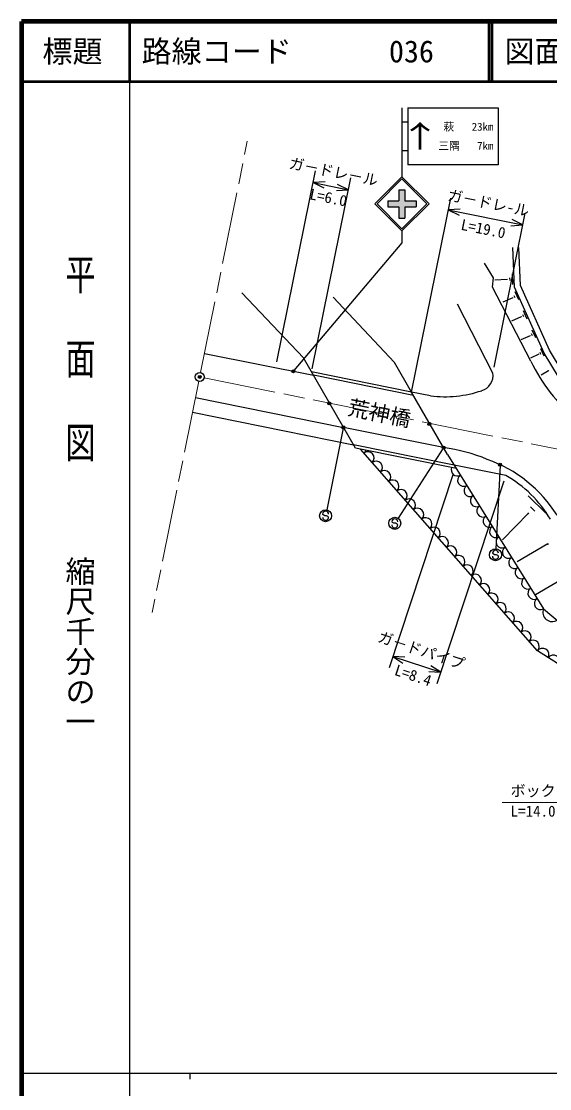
# Model space of a CAD drawing. Units: millimetres, scale not verified. Extents: x 40000 to 680000, y 20000 to 380000.
# Drawn here: x 40000 to 127876, y 202409 to 380000 of the extents above; entities that cross this region are included whole.
import ezdxf
from ezdxf.enums import TextEntityAlignment as Align

# ---------------------------------------------------------------- set-up
doc = ezdxf.new("R2010")
doc.units = ezdxf.units.MM
doc.header["$LTSCALE"] = 1000
doc.header["$PDMODE"] = 32
doc.header["$PDSIZE"] = 500
doc.linetypes.add('CHAIN', pattern=[18.5, 12, -1.5, 3.5, -1.5])
for name, color, linetype, lineweight in [('S-BGD', 7, 'Continuous', 25), ('S-BMK', 2, 'CHAIN', 13), ('S-BMK-SRVR', 3, 'Continuous', 25), ('S-STR-HTXT', 7, 'Continuous', 13), ('S-STR-STRC', 7, 'Continuous', 25), ('S-TTL', 2, 'Continuous', 140), ('S-TTL-BAND', 7, 'Continuous', 25), ('S-TTL-LINE', 7, 'Continuous', 50)]:
    doc.layers.add(name, color=color, linetype=linetype, lineweight=lineweight)
doc.layers.add('S-OTRS', color=6, linetype='Continuous')
doc.layers.add('S-TTL-TXT', color=7, linetype='Continuous')
doc.styles.add('@ＭＳ ゴシック', font='')
doc.styles.add('ＭＳ ゴシック', font='')
doc.styles.get('@ＭＳ ゴシック').set_extended_font_data('@MS Gothic')
doc.styles.get('ＭＳ ゴシック').set_extended_font_data('MS Gothic')

msp = doc.modelspace()

# ---------------------------------------------------------------- hatches: boundary and pattern name
at = {"layer": 'S-STR-STRC'}
msp.add_hatch(color=256, dxfattribs=at).paths.add_polyline_path([(100953, 350130), (102814, 350130), (102815, 351990), (103815, 351990), (103814, 350130), (105673, 350130), (105673, 349130), (103814, 349130), (103813, 347270), (102813, 347270), (102814, 349130), (100953, 349130)])

# ---------------------------------------------------------------- linework, layer by layer
at = {"layer": 'S-BGD'}
for p, q in [((122039, 335794), (121727, 342343)), ((123028, 336031), (122726, 342391)), ((118539, 337329), (117058, 339742)), ((121769, 336198), (121683, 338008)), ((118374, 335794), (118539, 337329)), ((124734, 323458), (118374, 335794)), ((120821, 337060), (118748, 336961)), ((120824, 337003), (120819, 337116)), ((121284, 336855), (121263, 337308)), ((126966, 324815), (122039, 335794)), ((127855, 325279), (123028, 336031)), ((76679, 334847), (86908, 323992)), ((91843, 334082), (102072, 323228)), ((121733, 334019), (120083, 333278)), ((121752, 333976), (121714, 334062)), ((122155, 334001), (122000, 334346)), ((122732, 333639), (122113, 335018)), ((118443, 321476), (112528, 332949)), ((123160, 330840), (121510, 330100)), ((123179, 330797), (123140, 330883)), ((123582, 330823), (123427, 331167)), ((124159, 330460), (123540, 331839)), ((125566, 327324), (124986, 328618)), ((124629, 327681), (123109, 326998)), ((124647, 327640), (124611, 327721)), ((125025, 327664), (124880, 327987)), ((126937, 324271), (126393, 325483)), ((132939, 316783), (127855, 325279)), ((70467, 324759), (88575, 321105)), ((95574, 308981), (86908, 323992)), ((104905, 318320), (102072, 323228)), ((126059, 324605), (124665, 323980)), ((126076, 324567), (126042, 324643)), ((126430, 324590), (126294, 324893)), ((132081, 316270), (126966, 324815)), ((104905, 318320), (88241, 321683)), ((127705, 321854), (126484, 321124)), ((127725, 321820), (127684, 321889)), ((105239, 317743), (88575, 321105)), ((110905, 307928), (104905, 318320)), ((108072, 317681), (104905, 318320)), ((68984, 317407), (93575, 312445)), ((68489, 314957), (95241, 309559)), ((110239, 309083), (93575, 312445)), ((111992, 306179), (95241, 309559)), ((112354, 305595), (95574, 308981)), ((125831, 275233), (96412, 308812)), ((110905, 307928), (126856, 282253)), ((120565, 304449), (111992, 306179)), ((124306, 301052), (127250, 298174)), ((124690, 299236), (125426, 298517)), ((124339, 298141), (120018, 293720)), ((124247, 298231), (124431, 298051)), ((127562, 293069), (122470, 290050)), ((127492, 293187), (127632, 292951)), ((130730, 287618), (125545, 284599)), ((126856, 282253), (131364, 278485)), ((138381, 267285), (125831, 275233))]:
    msp.add_line(p, q, dxfattribs=at)
for centre, radius, start, end in [((152447, 337116), 30896, 206.23688, 229.06413), ((115767, 321121), 2699, 287.60415, 7.55941), ((110377, 337269), 19723, 263.28997, 288.34231), ((106293, 280229), 29122, 67.35625, 82.2128), ((96270, 308911), 1043, 313.53623, 344.80433), ((97643, 307344), 1043, 313.53623, 128.90608), ((99017, 305776), 1043, 313.53623, 128.90608), ((112507, 305365), 1008, 157.36642, 301.42057), ((110018, 285844), 22542, 32.06838, 70.60113), ((100390, 304208), 1043, 313.53623, 128.90608), ((101763, 302640), 1043, 313.53623, 128.90608), ((113570, 303653), 1008, 122.27917, 301.42057), ((110667, 286926), 20125, 30.55973, 60.53863), ((103137, 301073), 1043, 313.53623, 128.90608), ((114633, 301941), 1008, 122.27917, 301.42057), ((104510, 299505), 1043, 313.53623, 128.90608), ((115697, 300230), 1008, 122.27917, 301.42057), ((105884, 297937), 1043, 313.53623, 128.90608), ((116760, 298518), 1008, 122.27917, 301.42057), ((107257, 296370), 1043, 313.53623, 128.90608), ((117824, 296806), 1008, 122.27917, 301.42057), ((108631, 294802), 1043, 313.53623, 128.90608), ((118887, 295094), 1008, 122.27917, 301.42057), ((110004, 293234), 1043, 313.53623, 128.90608), ((119950, 293383), 1008, 122.27917, 301.42057), ((111378, 291666), 1043, 313.53623, 128.90608), ((121014, 291671), 1008, 122.27917, 301.42057), ((112751, 290099), 1043, 313.53623, 128.90608), ((114125, 288531), 1043, 313.53623, 128.90608), ((122077, 289959), 1008, 122.27917, 301.42057), ((115498, 286963), 1043, 313.53623, 128.90608), ((123140, 288248), 1008, 122.27917, 301.42057), ((116872, 285396), 1043, 313.53623, 128.90608), ((124204, 286536), 1008, 122.27917, 301.42057), ((118245, 283828), 1043, 313.53623, 128.90608), ((125267, 284824), 1008, 122.27917, 301.42057), ((119618, 282260), 1043, 313.53623, 128.90608), ((126330, 283113), 1008, 122.27917, 301.42057), ((120992, 280692), 1043, 313.53623, 128.90608), ((128284, 281671), 1542, 157.81621, 302.40462), ((122365, 279125), 1043, 313.53623, 128.90608), ((123739, 277557), 1043, 313.53623, 128.90608), ((125112, 275989), 1043, 313.53623, 128.90608), ((126695, 274614), 1063, 330.9501, 144.3566), ((128487, 273478), 1063, 330.9501, 144.3566)]:
    msp.add_arc(centre, radius, start, end, dxfattribs=at)
at = {"layer": 'S-BMK'}
for p, q in [((69824, 321574), (77588, 360048)), ((69528, 320103), (61764, 281629)), ((70411, 320690), (166965, 301207))]:
    msp.add_line(p, q, dxfattribs=at)
at = {"layer": 'S-BMK-SRVR'}
msp.add_circle((69676, 320838), 750, dxfattribs=at)
msp.add_point((69676, 320838), dxfattribs=at)
at = {"layer": 'S-OTRS'}
for p in [(69676, 320838), (91227, 316415), (107879, 312996)]:
    msp.add_point(p, dxfattribs=at)
at = {"layer": 'S-STR-HTXT'}
msp.add_line((120000, 250000), (146000, 250000), dxfattribs=at)
at = {"layer": 'S-STR-STRC'}
for p, q in [((103313, 365630), (103313, 354130)), ((104313, 365630), (119313, 365630)), ((104313, 365630), (104313, 356130)), ((119313, 365630), (119313, 356130)), ((103313, 363255), (104313, 363255)), ((103313, 358505), (104313, 358505)), ((119313, 356130), (104313, 356130)), ((82499, 323352), (88910, 355125)), ((88380, 322165), (94792, 353938)), ((98813, 349630), (103313, 354130)), ((99167, 349630), (103313, 353777)), ((107813, 349630), (103313, 354130)), ((107460, 349630), (103315, 353775)), ((90511, 353290), (88515, 353165)), ((88515, 353165), (94396, 351978)), ((88515, 353165), (90306, 352275)), ((92400, 351853), (94396, 351978)), ((94396, 351978), (92605, 352867)), ((102815, 351990), (102814, 350130)), ((102815, 351990), (103815, 351990)), ((103815, 351990), (103814, 350130)), ((100953, 350130), (100953, 349130)), ((100953, 350130), (102814, 350130)), ((103814, 350130), (105673, 350130)), ((104905, 318320), (111416, 350584)), ((105673, 350130), (105673, 349130)), ((98813, 349630), (103313, 345130)), ((99167, 349630), (103313, 345484)), ((100953, 349130), (102814, 349130)), ((102814, 349130), (102813, 347270)), ((103313, 345130), (107813, 349630)), ((103313, 345483), (107460, 349630)), ((103814, 349130), (103813, 347270)), ((103814, 349130), (105673, 349130)), ((113016, 348749), (111020, 348623)), ((111020, 348623), (123416, 346122)), ((111020, 348623), (112811, 347734)), ((118641, 322456), (123812, 348083)), ((102813, 347270), (103813, 347270)), ((123416, 346122), (121625, 347012)), ((103313, 345130), (103313, 343130)), ((121420, 345997), (123416, 346122)), ((103313, 343130), (85339, 321892)), ((93545, 312298), (90805, 298722)), ((110157, 308957), (102653, 297316)), ((119631, 306080), (118917, 292249)), ((111801, 304694), (101159, 272418)), ((120252, 303499), (109136, 269787)), ((90212, 297882), (90113, 298000)), ((90457, 297743), (90212, 297882)), ((90758, 297741), (90457, 297743)), ((91003, 297629), (90758, 297741)), ((91109, 297493), (91003, 297629)), ((101716, 296616), (101617, 296734)), ((101961, 296477), (101716, 296616)), ((102262, 296474), (101961, 296477)), ((102507, 296362), (102262, 296474)), ((102613, 296226), (102507, 296362)), ((118471, 291390), (118371, 291509)), ((118715, 291251), (118471, 291390)), ((119016, 291249), (118715, 291251)), ((119261, 291137), (119016, 291249)), ((119367, 291001), (119261, 291137)), ((101785, 274317), (109763, 271687)), ((103782, 274204), (101785, 274317)), ((101785, 274317), (103458, 273221)), ((107766, 271800), (109763, 271687)), ((109763, 271687), (108090, 272783))]:
    msp.add_line(p, q, dxfattribs=at)
for centre, radius in [((85242, 321778), 150), ((85242, 321778), 120), ((85242, 321778), 90), ((85242, 321778), 60), ((85242, 321778), 30), ((93575, 312445), 150), ((93575, 312445), 120), ((93575, 312445), 90), ((93575, 312445), 60), ((93575, 312445), 30), ((110239, 309083), 150), ((110239, 309083), 120), ((110239, 309083), 90), ((110239, 309083), 60), ((110239, 309083), 30), ((119638, 306230), 150), ((119638, 306230), 120), ((119638, 306230), 90), ((119638, 306230), 60), ((119638, 306230), 30), ((90608, 297742), 1000), ((102111, 296475), 1000), ((118866, 291250), 1000)]:
    msp.add_circle(centre, radius, dxfattribs=at)
for centre, start, end in [((90613, 297996), 359.55488, 179.55488), ((90609, 297496), 179.55488, 359.55488), ((102117, 296730), 359.55488, 179.55488), ((102113, 296230), 179.55488, 359.55488), ((118871, 291505), 359.55488, 179.55488), ((118867, 291005), 179.55488, 359.55488)]:
    msp.add_arc(centre, 500, start, end, dxfattribs=at)
for p in [(85242, 321778), (93575, 312445), (110239, 309083), (119638, 306230)]:
    msp.add_point(p, dxfattribs=at)
at = {"layer": 'S-TTL'}
for p, q in [((40000, 380000), (40000, 20000)), ((680000, 380000), (40000, 380000))]:
    msp.add_line(p, q, dxfattribs=at)
at = {"layer": 'S-TTL-BAND'}
for p, q in [((58000, 370000), (58000, 20000)), ((40000, 205000), (579000, 205000)), ((68000, 205000), (68000, 204000))]:
    msp.add_line(p, q, dxfattribs=at)
at = {"layer": 'S-TTL-LINE'}
for p, q in [((58000, 380000), (58000, 370000)), ((117750, 380000), (117750, 370000)), ((118250, 380000), (118250, 370000)), ((40000, 370000), (680000, 370000))]:
    msp.add_line(p, q, dxfattribs=at)

# ---------------------------------------------------------------- texts
at = {"layer": 'S-BGD', "style": 'ＭＳ ゴシック'}
msp.add_text('荒神橋', height=2566, rotation=348.592, dxfattribs=at).set_placement((99573, 314805), align=Align.MIDDLE_CENTER)
at = {"layer": 'S-STR-HTXT', "style": 'ＭＳ ゴシック'}
msp.add_text('ボックスカルバ－ト', height=1833, dxfattribs=at).set_placement((121375, 250500), align=Align.BOTTOM_LEFT)
msp.add_text('L=14.0 W=1.0 H=1.0', height=1833, dxfattribs=at).set_placement((121375, 249500), align=Align.TOP_LEFT)
at = {"layer": 'S-STR-STRC', "style": 'ＭＳ ゴシック', "width": 1.4}
msp.add_text('↑', height=3666, dxfattribs=at).set_placement((106313, 360880), align=Align.MIDDLE_CENTER)
at = {"layer": 'S-STR-STRC', "style": 'ＭＳ ゴシック'}
for s, p in [('萩', (111113, 362463)), ('三隅', (111133, 359282))]:
    msp.add_text(s, height=1320, dxfattribs=at).set_placement(p, align=Align.MIDDLE_CENTER)
for s, p in [('23km', (118513, 362463)), ('7km', (118513, 359282))]:
    msp.add_text(s, height=1320, dxfattribs=at).set_placement(p, align=Align.MIDDLE_RIGHT)
for s, rotation, p in [('ガ－ドレ－ル', 348.592, (91653, 353552)), ('ガ－ドレ-ル', 348.592, (117416, 348353)), ('ガ－ドパイプ', 341.751, (106087, 273952))]:
    msp.add_text(s, height=1833, rotation=rotation, dxfattribs=at).set_placement(p, align=Align.BOTTOM_CENTER)
at = {"layer": 'S-STR-STRC', "style": '@ＭＳ ゴシック'}
for s, rotation, p in [('L=6.0', 348.592, (91258, 351591)), ('L=19.0', 348.592, (117020, 346393)), ('L=8.4', 341.751, (105461, 272052))]:
    msp.add_text(s, height=1833, rotation=rotation, dxfattribs=at).set_placement(p, align=Align.TOP_CENTER)
at = {"layer": 'S-TTL-BAND', "style": '@ＭＳ ゴシック', "width": 1.4}
msp.add_text('平  面  図', height=3666, rotation=270, dxfattribs=at).set_placement((49777, 306475), align=Align.MIDDLE_RIGHT)
at = {"layer": 'S-TTL-BAND', "style": '@ＭＳ ゴシック'}
msp.add_text('縮尺千分の一', height=3666, rotation=270, dxfattribs=at).set_placement((49777, 261030), align=Align.MIDDLE_RIGHT)
at = {"layer": 'S-TTL-TXT', "style": 'ＭＳ ゴシック'}
msp.add_text('標題', height=3666, dxfattribs=at).set_placement((48500, 375000), align=Align.MIDDLE_CENTER)
for s, p in [('路線コード', (60000, 375000)), ('036', (101142, 375000)), ('図面コード', (120380, 375000))]:
    msp.add_text(s, height=3666, dxfattribs=at).set_placement(p, align=Align.MIDDLE_LEFT)

doc.saveas('drawing.dxf')
